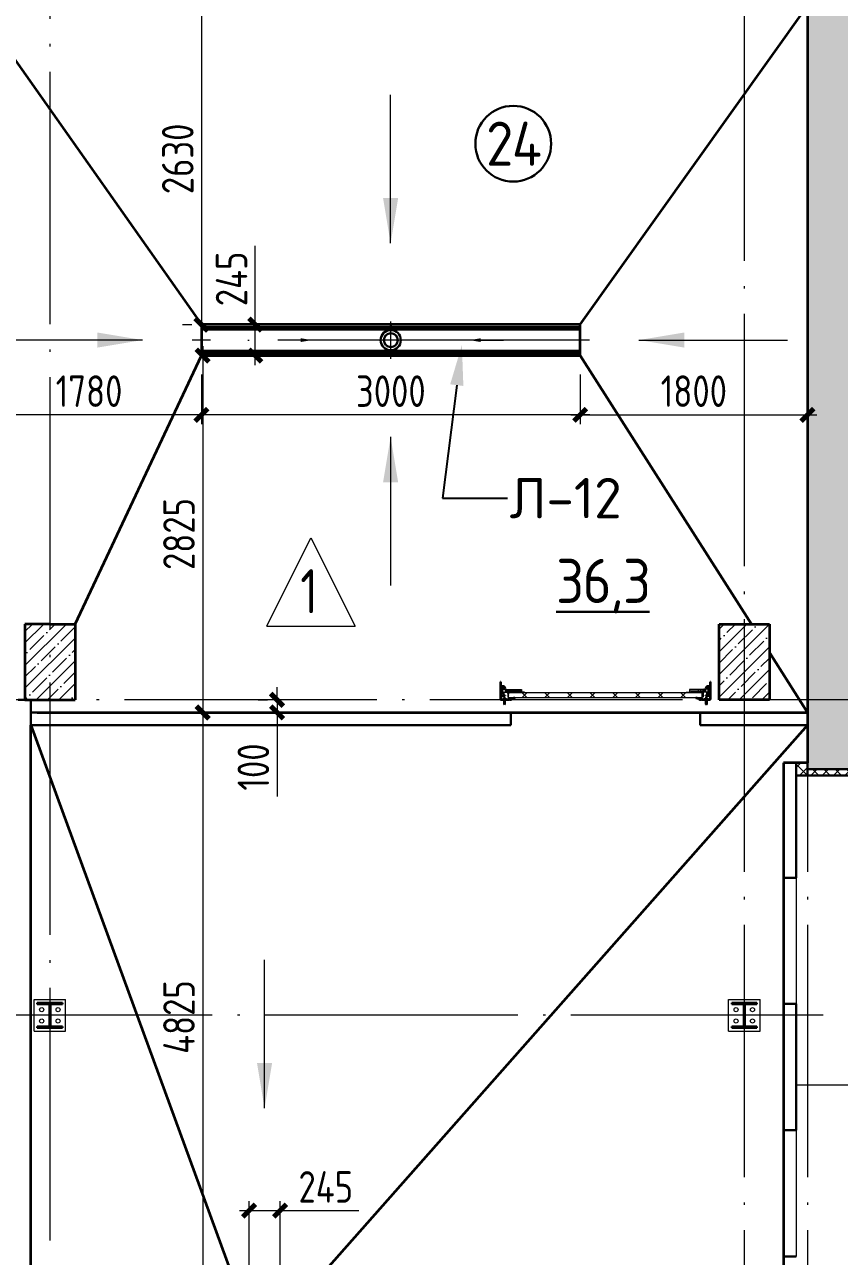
# Model space of a CAD drawing. Extents: x -965262 to 1142518, y -357520 to 71675.
# Drawn here: x 107223 to 113675, y -227562 to -217802 of the extents above; entities that cross this region are included whole.
import ezdxf
from ezdxf import colors
from ezdxf.entities.mleader import LeaderData, LeaderLine
from ezdxf.math import Vec2, Vec3

# ---------------------------------------------------------------- set-up
doc = ezdxf.new("R2010")
doc.units = 0
doc.header["$LTSCALE"] = 10
doc.linetypes.add('ACAD_ISO04W100', pattern=[30, 24, -3, 0, -3])
doc.linetypes.add('DOTE', pattern=[2.42, 2, -0.2, 0.02, -0.2])
doc.layers.get('0').update_dxf_attribs({"linetype": 'CONTINUOUS', "lineweight": 30})
doc.layers.get('Defpoints').update_dxf_attribs({"linetype": 'CONTINUOUS'})
for name, color, linetype, lineweight in [('DOTE', 7, 'DOTE', 9), ('полы', 3, 'CONTINUOUS', 35), ('Полы_лотки', 7, 'CONTINUOUS', 30)]:
    doc.layers.add(name, color=color, linetype=linetype, lineweight=lineweight)
doc.styles.add('GOST 2.304', font='isocpeur.ttf', dxfattribs={"width": 0.75, "height": 250})
doc.styles.add('GOST-2.304_Type-B', font='isocpeur.ttf', dxfattribs={"width": 0.9})
doc.styles.get("Standard").update_dxf_attribs({"font": 'isocpeur.ttf', "height": 300})
doc.styles.add('ГОСТ 2м', font='isocpeur.ttf', dxfattribs={"width": 0.8, "height": 250})
doc.dimstyles.new('ГОСТ 2м', dxfattribs={"dimtxt": 250, "dimasz": 100, "dimexe": 75, "dimexo": 150, "dimgap": 62.5, "dimtad": 1, "dimdec": 0, "dimtxsty": 'ГОСТ 2м', "dimblk": 'ARCHTICK', "dimcen": 150, "dimdle": 75, "dimclrd": 256, "dimclre": 256, "dimclrt": 256, "dimadec": 0, "dimazin": 0, "dimtfac": 1, "dimtdec": 0, "dimtmove": 0, "dimatfit": 3, "dimldrblk": 'OBLIQUE', "dimfxl": 1, "dimlwd": 15, "dimlwe": 15, "dimarcsym": 0})
pattern_1 = [(45, (79670.67, -272886.6), (-89.80256, 89.80256), []), (45, (79760.47, -272886.6), (-89.80256, 89.80256), [158.75, -31.75, 0, -31.75])]

# ---------------------------------------------------------------- blocks, each defined once
blk = doc.blocks.new('MC2')
at = {"lineweight": 15}
for p, q in [((68127, 41566), (68127, 39900)), ((69794, 41566), (68127, 41566)), ((69794, 41566), (69794, 39900)), ((69794, 39900), (68127, 39900))]:
    blk.add_line(p, q, dxfattribs=at)
for p, q in [((69627, 41400), (68294, 41400)), ((68294, 41400), (68294, 41320)), ((68934, 41320), (68294, 41320)), ((68934, 41320), (68934, 40146)), ((69627, 41320), (68987, 41320)), ((68987, 41320), (68987, 40146)), ((69627, 41400), (69627, 41320)), ((68934, 40146), (68294, 40146)), ((68294, 40146), (68294, 40066)), ((69627, 40066), (68294, 40066)), ((69627, 40146), (68987, 40146)), ((69627, 40146), (69627, 40066))]:
    blk.add_line(p, q)
for centre in [(68527, 41033), (69394, 41033), (68527, 40433), (69394, 40433)]:
    blk.add_circle(centre, 107, dxfattribs=at)
blk = doc.blocks.new('anchor.bolt')
for p, q in [((-0.07, 0), (-0.07, -0.72)), ((0.07, 0), (0.07, -0.06)), ((-0.1, -0.04), (-0.07, -0.03)), ((-0.1, -0.04), (0.09, -0.06)), ((0.07, -0.07), (-0.1, -0.04)), ((-0.1, -0.11), (-0.07, -0.1)), ((-0.1, -0.11), (0.09, -0.13)), ((0.07, -0.14), (-0.1, -0.11)), ((-0.1, -0.18), (-0.07, -0.17)), ((-0.1, -0.18), (0.09, -0.2)), ((0.07, -0.21), (-0.1, -0.18)), ((-0.1, -0.25), (-0.07, -0.24)), ((-0.1, -0.25), (0.09, -0.27)), ((0.07, -0.28), (-0.1, -0.25)), ((-0.1, -0.32), (-0.07, -0.31)), ((-0.1, -0.32), (0.09, -0.34)), ((0.07, -0.35), (-0.1, -0.32)), ((-0.1, -0.39), (-0.07, -0.38)), ((-0.1, -0.39), (0.09, -0.41)), ((0.07, -0.42), (-0.1, -0.39)), ((-0.1, -0.46), (-0.07, -0.45)), ((-0.1, -0.46), (0.09, -0.48)), ((0.07, -0.49), (-0.1, -0.46)), ((-0.1, -0.53), (-0.07, -0.52)), ((-0.1, -0.53), (0.09, -0.55)), ((0.07, -0.56), (-0.1, -0.53)), ((-0.09, -0.6), (-0.07, -0.59)), ((-0.09, -0.6), (0.09, -0.62)), ((0.07, -0.63), (-0.09, -0.6)), ((-0.07, -0.72), (0, -0.8)), ((-0.04, -0.62), (-0.06, -0.63)), ((-0.06, -0.64), (-0.06, -0.63)), ((-0.06, -0.73), (-0.06, -0.64)), ((0, -0.79), (-0.06, -0.73)), ((-0.01, -0.63), (-0.04, -0.62)), ((-0.03, -0.63), (0, -0.79)), ((-0.03, -0.63), (0.01, -0.78)), ((-0.02, -0.63), (0.01, -0.77)), ((-0.01, -0.63), (0.02, -0.76)), ((0.03, -0.69), (-0.01, -0.63)), ((0, -0.64), (0.03, -0.75)), ((0, -0.8), (0.07, -0.72)), ((0, -0.79), (0.03, -0.74)), ((0.01, -0.66), (0.03, -0.74)), ((0.03, -0.74), (0.03, -0.69)), ((0.07, -0.06), (0.09, -0.06)), ((0.09, -0.06), (0.07, -0.07)), ((0.07, -0.07), (0.07, -0.13)), ((0.07, -0.13), (0.09, -0.13)), ((0.09, -0.13), (0.07, -0.14)), ((0.07, -0.14), (0.07, -0.2)), ((0.07, -0.2), (0.09, -0.2)), ((0.09, -0.2), (0.07, -0.21)), ((0.07, -0.21), (0.07, -0.27)), ((0.07, -0.27), (0.09, -0.27)), ((0.09, -0.27), (0.07, -0.28)), ((0.07, -0.28), (0.07, -0.34)), ((0.07, -0.33), (0.09, -0.34)), ((0.09, -0.34), (0.07, -0.35)), ((0.07, -0.35), (0.07, -0.41)), ((0.07, -0.4), (0.09, -0.41)), ((0.09, -0.41), (0.07, -0.42)), ((0.07, -0.42), (0.07, -0.48)), ((0.07, -0.47), (0.09, -0.48)), ((0.09, -0.48), (0.07, -0.49)), ((0.07, -0.49), (0.07, -0.55)), ((0.07, -0.55), (0.09, -0.55)), ((0.09, -0.55), (0.07, -0.56)), ((0.07, -0.56), (0.07, -0.62)), ((0.09, -0.62), (0.07, -0.63)), ((0.07, -0.62), (0.09, -0.62)), ((0.07, -0.63), (0.07, -0.72))]:
    blk.add_line(p, q)
blk.add_arc((0.16, -0.64), 0.222, 187.9982, 219.836)
blk = doc.blocks.new('Крепеж_ворот')
at = {"lineweight": 15}
h = blk.add_hatch(dxfattribs=at)
h.set_pattern_fill('ANSI31', color=256, scale=2, angle=180)
h.set_pattern_definition([(225, (746089.599, 74802.7244), (4.49013, -4.49013), [])])
h.paths.add_polyline_path([(746087.1, 74804.1), (746087.1, 74801.6), (746091.1, 74801.6), (746094.2, 74801.9), (746094.2, 74804.1)], flags=17)
h.paths.add_polyline_path([(746116.4, 74801.6, 0.165118), (746119.9, 74802.8), (746124.2, 74806.1, -0.301689), (746131.4, 74806.6), (746134.8, 74804.7, 0.130081), (746137.5, 74803.9), (746142.2, 74803.9), (746142.2, 74806.4), (746137.5, 74806.4, -0.130081), (746136, 74806.9), (746132.6, 74808.8, 0.301689), (746122.7, 74808.1), (746118.3, 74804.7, -0.165112), (746116.4, 74804.1), (746064.1, 74804.1, -0.414223), (746061, 74807.2), (746061, 74868.5), (746059.4, 74868.5), (746059.4, 74868.8), (746059.4, 74869.5), (746059.4, 74870.5), (746059.4, 74870.7), (746059.4, 74871.7), (746059.4, 74872.2), (746059.4, 74873.2), (746059.4, 74873.9), (746059.4, 74874.7), (746059.4, 74875.6), (746059.4, 74876.1), (746059.4, 74877.1), (746059.4, 74877.4), (746059.4, 74878.3), (746059.4, 74879.1), (746059.4, 74879.4), (746061, 74879.4), (746061, 74944.5), (746058.5, 74944.5), (746058.5, 74807.2, 0.41422), (746064.1, 74801.6)])
h = blk.add_hatch(dxfattribs=at)
h.set_pattern_fill('ANSI31', color=256, scale=2, angle=90)
h.set_pattern_definition([(135, (736343.8085, 75928.334), (-4.490128, -4.490128), [])])
edge = h.paths.add_edge_path()
edge.add_ellipse((746065.1, 74838.4), major_axis=(-1.67, 1.67), ratio=1, start_angle=45, end_angle=135, ccw=False)
edge.add_line((746062.7, 74838.4), (746062.7, 74868.5))
edge.add_line((746062.7, 74868.5), (746061, 74868.5))
edge.add_line((746061, 74868.5), (746061, 74838.4))
edge.add_ellipse((746065.1, 74838.4), major_axis=(-2.89, 2.89), ratio=1, start_angle=45, end_angle=135)
edge.add_line((746065.1, 74834.3), (746096.6, 74834.3))
edge.add_line((746096.6, 74834.3), (746096.6, 74836))
edge.add_line((746096.6, 74836), (746065.1, 74836))
edge = h.paths.add_edge_path()
edge.add_ellipse((746065.1, 74890.2), major_axis=(2.89, 2.89), ratio=1, start_angle=106, end_angle=135)
edge.add_line((746061, 74890.2), (746061, 74879.4))
edge.add_line((746061, 74879.4), (746062.7, 74879.4))
edge.add_line((746062.7, 74879.4), (746062.7, 74890.4))
edge.add_ellipse((746065.1, 74890.2), major_axis=(-1.67, 1.67), ratio=1, start_angle=16, end_angle=45, ccw=False)
edge.add_line((746063, 74891.3), (746069.9, 74903.7))
edge.add_ellipse((746079.1, 74898.6), major_axis=(7.45, 7.45), ratio=1, start_angle=-3, end_angle=106, ccw=False)
edge.add_line((746086.9, 74905.7), (746097.5, 74893.9))
edge.add_line((746097.5, 74893.9), (746098.8, 74895.1))
edge.add_line((746098.8, 74895.1), (746088.2, 74906.8))
edge.add_ellipse((746079.1, 74898.6), major_axis=(8.67, 8.67), ratio=1, start_angle=-3, end_angle=106)
edge.add_line((746068.4, 74904.5), (746061.5, 74892.1))
h = blk.add_hatch(color=256, dxfattribs=at)
h.dxf.hatch_style = 1
h.paths.add_polyline_path([(746145.9, 74808.8), (746142.6, 74809.8, 0.10613), (746142.5, 74809.9), (746136.4, 74809.3, -0.181324), (746135.1, 74809.6, 0.335683), (746120.2, 74809.1, -0.119126), (746118.6, 74808.6, 0.371631), (746118, 74808.1), (746117.9, 74807.6, 0.451909), (746118.5, 74806.9, 0.124341), (746121, 74807.6, -0.343618), (746134.1, 74808.2, 0.181324), (746136.5, 74807.6), (746142.5, 74808.2, -0.110452), (746142.6, 74808.2), (746147.2, 74806.6, -0.710497), (746147.2, 74805.5), (746142.6, 74803.9), (746135.7, 74803.9, -0.178994), (746132.7, 74805, 0.369834), (746129.7, 74805, -0.178993), (746126.6, 74803.9), (746122.2, 74803.9, 0.120709), (746121.9, 74803.8), (746119.7, 74802.7, -0.017147), (746119.4, 74802.4, 0.538795), (746119.6, 74802.2), (746127.3, 74802.2, 0.207608), (746130.7, 74803.7, -0.433918), (746131.6, 74803.7, 0.207608), (746135.1, 74802.2), (746142.5, 74802.2, 0.079707), (746142.6, 74802.2), (746147.7, 74803.9, 0.461502), (746149, 74807.1, -0.250825), (746149.1, 74807.6, -0.128039), (746173.1, 74815.5, 0.416657), (746173.7, 74816.2), (746173.6, 74816.9, 0.409849), (746173, 74817.5, 0.127248)])
for p, q in [((746058.5, 74807.2), (746058.5, 74944.5)), ((746058.5, 74944.5), (746061, 74944.5)), ((746059.4, 74879.4), (746062.7, 74879.4)), ((746059.4, 74868.5), (746059.4, 74879.4)), ((746059.4, 74868.5), (746062.7, 74868.5)), ((746061, 74879.4), (746061, 74944.5)), ((746061, 74879.4), (746061, 74890.2)), ((746061, 74807.2), (746061, 74868.5)), ((746061, 74838.4), (746061, 74868.5)), ((746068.4, 74904.5), (746061.5, 74892.1)), ((746062.7, 74838.4), (746062.7, 74890.2)), ((746063.6, 74883), (746062.7, 74883)), ((746063.6, 74864.9), (746062.7, 74864.9)), ((746069.9, 74903.7), (746063, 74891.3)), ((746063.6, 74883), (746063.6, 74873.9)), ((746067.2, 74880.2), (746063.6, 74883)), ((746063.6, 74873.9), (746063.6, 74864.9)), ((746067.2, 74867.6), (746063.6, 74864.9)), ((746064.1, 74875.1), (746064.1, 74872.8)), ((746067.2, 74880.2), (746067.2, 74875.1)), ((746067.2, 74872.8), (746067.2, 74867.6)), ((746086.9, 74905.7), (746097.5, 74893.9)), ((746088.2, 74906.8), (746098.8, 74895.1)), ((746097.5, 74893.9), (746098.8, 74895.1)), ((746064.1, 74804.1), (746116.4, 74804.1)), ((746064.1, 74801.6), (746116.4, 74801.6)), ((746096.6, 74836), (746065.1, 74836)), ((746096.6, 74834.3), (746065.1, 74834.3)), ((746079, 74805.9), (746102.4, 74805.9)), ((746079, 74805.9), (746079, 74804.1)), ((746079, 74804.1), (746102.4, 74804.1)), ((746082.5, 74814.1), (746081.2, 74813.3)), ((746081.2, 74813.3), (746081.2, 74805.9)), ((746098.9, 74814.1), (746082.5, 74814.1)), ((746085.9, 74813.3), (746085.9, 74805.9)), ((746095.4, 74813.3), (746095.4, 74805.9)), ((746096.6, 74834.3), (746096.6, 74836)), ((746098.9, 74814.1), (746100.1, 74813.3)), ((746100.1, 74813.3), (746100.1, 74805.9)), ((746102.4, 74805.9), (746102.4, 74804.1)), ((746118.3, 74804.7), (746122.7, 74808.1)), ((746119.9, 74802.8), (746124.2, 74806.1)), ((746134.8, 74804.7), (746131.4, 74806.6)), ((746136, 74806.9), (746132.6, 74808.8)), ((746142.2, 74806.4), (746137.5, 74806.4)), ((746137.5, 74803.9), (746142.2, 74803.9)), ((746142.2, 74806.4), (746142.2, 74803.9)), ((746142.2, 74803.9), (746142.2, 74806.4)), ((746142.6, 74803.9), (746147.2, 74805.5)), ((746142.6, 74802.2), (746147.7, 74803.9)), ((746173.6, 74816.9), (746173.7, 74816.2))]:
    blk.add_line(p, q)
for p, q in [((746061, 74879.4), (746061, 74881.3)), ((746061, 74833.9), (746061, 74868.5)), ((746062.7, 74883), (746062.7, 74873.9)), ((746062.7, 74873.9), (746062.7, 74864.9)), ((746073.1, 74841.7), (746073.1, 74905.2)), ((746073.1, 74895.8), (746076.7, 74892.3)), ((746074.3, 74885.9), (746074.3, 74861)), ((746074.3, 74879.9), (746075.7, 74879.9)), ((746074.3, 74867), (746075.7, 74867)), ((746076.9, 74873.4), (746075.7, 74879.9)), ((746075.7, 74879.9), (746075.7, 74867)), ((746076.9, 74873.4), (746075.7, 74867)), ((746076, 74885.9), (746076, 74882.6)), ((746076, 74864.3), (746076, 74861)), ((746076.2, 74882.6), (746076.2, 74885.6)), ((746076.2, 74885.6), (746076.8, 74885.6)), ((746076.2, 74864.3), (746076.2, 74882.6)), ((746076.2, 74864.3), (746076.2, 74861.3)), ((746076.2, 74861.3), (746076.8, 74861.3)), ((746076.8, 74885.6), (746076.8, 74892)), ((746076.8, 74861.3), (746076.8, 74854.9)), ((746081.4, 74897.6), (746081.4, 74886.4)), ((746081.4, 74849.3), (746081.4, 74860.5)), ((746087.4, 74898), (746081.7, 74897.9)), ((746082.1, 74885.6), (746087.4, 74885.6)), ((746082.1, 74861.3), (746087.4, 74861.3)), ((746087.4, 74899.5), (746087.4, 74898)), ((746087.4, 74885.6), (746087.4, 74898)), ((746087.4, 74885.6), (746098.3, 74885.6)), ((746087.4, 74848.7), (746087.4, 74861.3)), ((746087.4, 74861.3), (746098.3, 74861.3)), ((746098.7, 74885.2), (746098.7, 74882.6)), ((746098.7, 74882.6), (746098.7, 74864.3)), ((746098.7, 74881.6), (746099.8, 74881.6)), ((746098.7, 74865.3), (746099.8, 74865.3)), ((746098.7, 74861.6), (746098.7, 74864.3)), ((746099.8, 74861.2), (746099.8, 74885.7)), ((746099.8, 74885.7), (746110.3, 74885.7)), ((746099.8, 74861.2), (746110.3, 74861.2)), ((746110.3, 74861.2), (746110.3, 74885.7)), ((746110.3, 74881.5), (746224.7, 74881.5)), ((746110.3, 74865.4), (746212.5, 74865.4)), ((746113.8, 74877.2), (746224.7, 74877.2)), ((746250.5, 74858.8), (746250.5, 74862.8)), ((746073.1, 74851), (746076.7, 74854.6)), ((746087.4, 74848.8), (746081.7, 74848.9)), ((746087.4, 74847.4), (746087.4, 74848.8))]:
    blk.add_line(p, q, dxfattribs=at)
at = {"lineweight": 15, "ltscale": 0.5}
for p, q in [((746076, 74885.9), (746074.3, 74885.9)), ((746076, 74861), (746074.3, 74861))]:
    blk.add_line(p, q, dxfattribs=at)
at = {"lineweight": 15, "extrusion": (-1.7375e-14, 1, 0)}
for p, q in [((746112.7, 74883.6), (746224.7, 74883.6)), ((746112.7, 74863.2), (746112.7, 74883.6)), ((746112.7, 74863.2), (746135.6, 74863.2)), ((746122.6, 74863.2), (746122.6, 74862.8)), ((746250.5, 74862.8), (746122.6, 74862.8)), ((746135.6, 74881.9), (746156.6, 74881.9)), ((746135.6, 74863.2), (746135.6, 74881.9)), ((746156.6, 74881.9), (746156.6, 74863.2)), ((746156.6, 74863.2), (746212.5, 74863.2)), ((746116.7, 74856.9), (746116.7, 74828.9)), ((746117.3, 74826.3), (746119, 74822.8)), ((746119, 74822.8), (746122.6, 74824.6)), ((746120.8, 74856.9), (746120.8, 74828.9)), ((746122.6, 74824.6), (746120.9, 74828)), ((746250.5, 74858.8), (746122.6, 74858.8)), ((746123.8, 74840), (746123.8, 74848.8))]:
    blk.add_line(p, q, dxfattribs=at)
at = {"lineweight": 15, "ltscale": 0.5, "extrusion": (-1.7375e-14, 1, 0)}
for p, q in [((746112.7, 74879.5), (746224.7, 74879.5)), ((746135.6, 74865.8), (746112.7, 74865.8)), ((746114.9, 74871.2), (746120.4, 74871.2)), ((746122.6, 74868.9), (746122.6, 74863.2)), ((746122.6, 74862.8), (746122.6, 74858.8)), ((746139.7, 74862.8), (746139.7, 74858.8)), ((746152.5, 74862.8), (746152.5, 74858.8)), ((746212.5, 74865.8), (746156.6, 74865.8)), ((746173.5, 74862.8), (746173.5, 74858.8)), ((746120.8, 74856.9), (746116.7, 74856.9)), ((746117.2, 74851.9), (746116.7, 74853.9)), ((746120.8, 74840.1), (746116.7, 74840.1)), ((746117.2, 74836.9), (746116.7, 74835)), ((746120.8, 74829.2), (746116.7, 74829.2)), ((746119.8, 74839), (746119.8, 74849.8)), ((746123.8, 74847.8), (746119.8, 74847.8)), ((746123.8, 74841), (746119.8, 74841))]:
    blk.add_line(p, q, dxfattribs=at)
at = {"lineweight": 15, "extrusion": (-2.77556e-16, -1, 0)}
for p, q in [((746224.7, 74865.6), (746113.8, 74865.6)), ((746128, 74865.6), (746128, 74863.3)), ((746137.6, 74865.6), (746137.6, 74863.3)), ((746164.4, 74865.6), (746164.4, 74863.3)), ((746174, 74865.6), (746174, 74863.3)), ((746200.8, 74865.6), (746200.8, 74863.3)), ((746210.4, 74865.6), (746210.4, 74863.3)), ((746224.7, 74883.6), (746224.7, 74863.3))]:
    blk.add_line(p, q, dxfattribs=at)
at = {"extrusion": (-1, -4.26669e-14, 0)}
for p, q in [((746117.9, 74807.6), (746118, 74808.1)), ((746136.4, 74809.3), (746142.5, 74809.9)), ((746142.5, 74808.2), (746136.5, 74807.6)), ((746142.6, 74809.8), (746145.9, 74808.8)), ((746147.2, 74806.6), (746142.6, 74808.2))]:
    blk.add_line(p, q, dxfattribs=at)
at = {"extrusion": (-1, -4.2422e-14, 1.22461e-16)}
for p, q in [((746119.5, 74802.5), (746121.9, 74803.8)), ((746127.3, 74802.2), (746119.6, 74802.2)), ((746122.2, 74803.9), (746126.6, 74803.9)), ((746142.5, 74802.2), (746135.1, 74802.2)), ((746135.7, 74803.9), (746142.5, 74803.9))]:
    blk.add_line(p, q, dxfattribs=at)
at = {"lineweight": 15}
for centre, radius, start, end in [((746079.1, 74899.5), 8.28, 0, 136.00967), ((746077, 74882.6), 0.956, 180, 270), ((746077, 74864.3), 0.956, 90, 180), ((746077, 74882.6), 0.75, 180, 270), ((746077, 74864.3), 0.75, 90, 180), ((746076.4, 74892), 0.375, 0, 45), ((746081.8, 74897.6), 0.375, 91, 180), ((746082.1, 74886.4), 0.75, 180, 270), ((746082.1, 74860.5), 0.75, 90, 180), ((746098.3, 74885.2), 0.375, 0, 90), ((746098.3, 74861.6), 0.375, 270, 0), ((746122.6, 74856.9), 5.92, 90, 180), ((746079.1, 74847.4), 8.28, 223.99033, 0), ((746076.4, 74854.9), 0.375, 315, 0), ((746081.8, 74849.3), 0.375, 180, 269), ((746122.6, 74828.9), 5.92, 180, 199.64644), ((746122.6, 74856.9), 1.87, 90, 180), ((746128.6, 74855.4), 8.15, 194.99861, 233.92136), ((746128.6, 74833.4), 8.15, 126.07864, 165.00139), ((746122.6, 74828.9), 1.87, 180, 185.53127)]:
    blk.add_arc(centre, radius, start, end, dxfattribs=at)
for centre, radius, start, end in [((746064.1, 74807.2), 5.62, 180, 270), ((746064.1, 74807.2), 3.11, 180, 270), ((746082.1, 74803.7), 10.4, 68.27529, 87.87816), ((746090.7, 74797.9), 16.2, 73.30599, 107.29197), ((746099.2, 74803.7), 10.4, 92.12184, 111.72471), ((746116.4, 74807.2), 3.11, 270, 307.50429), ((746116.4, 74807.2), 5.62, 270, 307.50429), ((746118.5, 74807.5), 0.586, 173.27112, 270.54696), ((746118.6, 74808), 0.586, 91.72469, 173.27112), ((746118.5, 74812.1), 5.21, 270.54696, 298.89834), ((746118.4, 74812.1), 3.52, 271.72469, 298.89834), ((746128, 74799.4), 12.4, 54.89026, 129.11428), ((746128, 74799.4), 10.7, 54.89026, 130.74476), ((746128.2, 74801), 8.97, 60.35337, 127.50429), ((746128.2, 74801), 8.97, 60.35337, 127.50429), ((746128.2, 74801), 8.97, 60.35337, 127.50429), ((746128.2, 74801), 6.46, 60.35337, 127.50429), ((746136.2, 74811.1), 3.54, 234.89026, 276), ((746137.5, 74809.6), 5.62, 240.35337, 270), ((746136.2, 74811.1), 1.86, 234.89026, 276), ((746137.5, 74809.6), 3.11, 240.35337, 270), ((746142.5, 74809.6), 0.292, 71.76748, 96), ((746142.5, 74807.9), 0.292, 70.78733, 96), ((746176.2, 74760.8), 56.8, 93.28053, 122.28779), ((746147, 74806), 0.562, 289.21267, 70.78733), ((746147, 74806), 2.25, 288.22907, 27.3228), ((746149.6, 74807.3), 0.586, 151, 207.3228), ((746176.3, 74765.4), 50.3, 93.65928, 122.84475), ((746173, 74816.9), 0.6, 4.13569, 93.28053), ((746173.1, 74816.1), 0.6, 273.65928, 4.13569)]:
    blk.add_arc(centre, radius, start, end)
at = {"lineweight": 15, "ltscale": 0.5}
for centre, radius, start, end in [((746119.4, 74852.5), 2.25, 195, 270), ((746119.4, 74836.4), 2.25, 90, 165), ((746119.4, 74849.8), 0.375, 0, 90), ((746119.4, 74839), 0.375, 270, 0)]:
    blk.add_arc(centre, radius, start, end, dxfattribs=at)
at = {"extrusion": (-1.22461e-16, -5.20252e-30, -1)}
for centre, radius, start, end in [((-746119.6, 74802.4), 0.187, 270, 62.46874), ((-746122.2, 74803.3), 0.586, 62.46874, 90), ((-746126.6, 74808.6), 4.69, 229.40766, 270), ((-746127.3, 74806.9), 4.69, 223.08626, 270), ((-746131.2, 74803.2), 2.32, 49.40766, 130.59234), ((-746131.2, 74803.2), 0.637, 43.08626, 136.91374), ((-746135.1, 74806.9), 4.69, 270, 316.91374), ((-746135.7, 74808.6), 4.69, 270, 310.59234), ((-746142.5, 74804.2), 0.292, 250.78733, 270), ((-746142.5, 74802.5), 0.292, 251.77093, 270)]:
    blk.add_arc(centre, radius, start, end, dxfattribs=at)
at = {"extrusion": (0, 0, -1)}
for centre, major_axis, start_param, end_param in [((746065.1, 74890.2), (2.89, 2.89), 3.926991, 4.433136), ((746065.1, 74890.2), (-1.67, 1.67), 5.497787, 6.003933), ((746079.1, 74898.6), (8.67, 8.67), 4.433136, 6.335545), ((746079.1, 74898.6), (7.45, 7.45), 4.433136, 6.335545), ((746065.1, 74838.4), (-2.89, 2.89), 3.926991, 5.497787), ((746065.1, 74838.4), (-1.67, 1.67), 3.926991, 5.497787)]:
    blk.add_ellipse(centre, major_axis=major_axis, ratio=1, start_param=start_param, end_param=end_param, dxfattribs=at)
for points in [[(746067.2, 74875.1), (746065.9, 74875.1), (746064.1, 74875.1)], [(746064.1, 74872.8), (746065.9, 74872.8), (746067.2, 74872.8)]]:
    blk.add_rational_spline(points, [1, 1.01284142743, 1], degree=2)
at = {"lineweight": 15, "ltscale": 0.5}
for points, knots in [([(746114.9, 74871.2), (746114.7, 74871.2), (746114.4, 74871.2), (746113.8, 74871.5), (746113.6, 74871.6), (746113.2, 74872), (746113, 74872.3), (746112.8, 74872.8), (746112.7, 74873.1), (746112.7, 74873.4)], [0.37141352, 0.37141352, 0.37141352, 0.37141352, 0.39402571, 0.39402571, 0.41663789, 0.41663789, 0.43959523, 0.43959523, 0.46255257, 0.46255257, 0.46255257, 0.46255257]), ([(746122.6, 74868.9), (746122.6, 74869.2), (746122.6, 74869.5), (746122.3, 74870.1), (746122.2, 74870.3), (746121.8, 74870.7), (746121.5, 74870.9), (746121, 74871.1), (746120.7, 74871.2), (746120.4, 74871.2)], [0.28027447, 0.28027447, 0.28027447, 0.28027447, 0.30323181, 0.30323181, 0.32618916, 0.32618916, 0.34880134, 0.34880134, 0.37141352, 0.37141352, 0.37141352, 0.37141352])]:
    blk.add_open_spline(points, degree=3, knots=knots, dxfattribs=at)
at = {"lineweight": 15}
for points in [[(746117.1, 74826.9), (746117.1, 74826.7), (746117.2, 74826.5), (746117.3, 74826.3)], [(746120.9, 74828), (746120.9, 74828.2), (746120.8, 74828.5), (746120.8, 74828.7)]]:
    blk.add_open_spline(points, degree=3, dxfattribs=at)
at = {"xscale": -50.80000000000001, "yscale": 50.80000000000001, "zscale": 50.80000000000001}
blk.add_blockref('anchor.bolt', (746090.7, 74804.1), dxfattribs=at)
blk = doc.blocks.new('_ArchTick')
at = {"color": 0, "linetype": 'ByBlock', "lineweight": 0, "const_width": 0.4}
blk.add_lwpolyline([(-0.5, -0.5), (0.5, 0.5)], dxfattribs=at)
blk = doc.blocks.new('*D1235')
at = {"lineweight": 15, "ltscale": 50, "transparency": 16777216}
for p, q in [((108925.5, -227199.2), (109245.5, -227199.2)), ((109000.5, -227929.6), (109000.5, -227124.2)), ((109245.5, -227929.6), (109245.5, -227124.2)), ((109245.5, -227199.2), (109870.5, -227199.2))]:
    blk.add_line(p, q, dxfattribs=at)
at = {"layer": 'Defpoints', "color": 0, "lineweight": 15, "ltscale": 50, "transparency": 16777216}
for p in [(109245.5, -227199.2), (109000.5, -228079.6, 0), (109245.5, -228079.6, 0)]:
    blk.add_point(p, dxfattribs=at)
at = {"lineweight": 15, "ltscale": 50, "transparency": 16777216, "xscale": 100, "yscale": 100, "zscale": 100, "rotation": 180}
blk.add_blockref('_ArchTick', (109000.5, -227199.2), dxfattribs=at)
at = {"lineweight": 15, "ltscale": 50, "transparency": 16777216, "xscale": 100, "yscale": 100, "zscale": 100}
blk.add_blockref('_ArchTick', (109245.5, -227199.2), dxfattribs=at)
at = {"lineweight": 15, "ltscale": 50, "transparency": 16777216, "insert": (109608, -227011.7), "char_height": 250, "attachment_point": 5, "style": 'ГОСТ 2м'}
blk.add_mtext('245', dxfattribs=at)
blk = doc.blocks.new('_Oblique')
at = {"color": 0, "linetype": 'ByBlock', "lineweight": -2}
blk.add_line((-0.5, -0.5), (0.5, 0.5), dxfattribs=at)
blk = doc.blocks.new('*D1132')
at = {"lineweight": 15, "ltscale": 50, "transparency": 16777216}
for p, q in [((108750.5, -217551.7), (108548, -217551.7)), ((108623, -217476.7), (108623, -220254.4)), ((108473, -220179.4), (108548, -220179.4))]:
    blk.add_line(p, q, dxfattribs=at)
at = {"layer": 'Defpoints', "color": 0, "lineweight": 15, "ltscale": 50, "transparency": 16777216}
for p in [(108900.5, -217551.7), (108623, -220179.4), (108623, -220179.4)]:
    blk.add_point(p, dxfattribs=at)
at = {"lineweight": 15, "ltscale": 50, "transparency": 16777216, "xscale": 100, "yscale": 100, "zscale": 100}
for p, rotation in [((108623, -217551.7), 90), ((108623, -220179.4), 270)]:
    blk.add_blockref('_ArchTick', p, dxfattribs=dict(at, rotation=rotation))
at = {"lineweight": 15, "ltscale": 50, "transparency": 16777216, "insert": (108435.5, -218865.6), "char_height": 250, "attachment_point": 5, "rotation": 90, "style": 'ГОСТ 2м'}
blk.add_mtext('2630', dxfattribs=at)
blk = doc.blocks.new('*D1259')
at = {"lineweight": 15, "ltscale": 50, "transparency": 16777216}
for p, q in [((108632.8, -220349.4), (108632.8, -223327.1)), ((108773, -220424.4), (108707.8, -220424.4)), ((108770.7, -223252.1), (108707.8, -223252.1))]:
    blk.add_line(p, q, dxfattribs=at)
at = {"layer": 'Defpoints', "color": 0, "lineweight": 15, "ltscale": 50, "transparency": 16777216}
for p in [(108623, -220424.4), (108620.7, -223252.1, 1443.7), (108632.8, -223252.1)]:
    blk.add_point(p, dxfattribs=at)
at = {"lineweight": 15, "ltscale": 50, "transparency": 16777216, "xscale": 100, "yscale": 100, "zscale": 100}
for p, rotation in [((108632.8, -220424.4), 90), ((108632.8, -223252.1), 270)]:
    blk.add_blockref('_ArchTick', p, dxfattribs=dict(at, rotation=rotation))
at = {"lineweight": 15, "ltscale": 50, "transparency": 16777216, "insert": (108445.3, -221838.3), "char_height": 250, "attachment_point": 5, "rotation": 90, "style": 'ГОСТ 2м'}
blk.add_mtext('2825', dxfattribs=at)
blk = doc.blocks.new('*D1260')
at = {"lineweight": 15, "ltscale": 50, "transparency": 16777216}
for p, q in [((109049.2, -220179.4), (109049.2, -219554.4)), ((108773, -220179.4), (109124.2, -220179.4)), ((109049.2, -220499.4), (109049.2, -220179.4)), ((108773, -220424.4), (109124.2, -220424.4))]:
    blk.add_line(p, q, dxfattribs=at)
at = {"layer": 'Defpoints', "color": 0, "lineweight": 15, "ltscale": 50, "transparency": 16777216}
for p in [(108623, -220179.4), (109049.2, -220179.4), (108623, -220424.4)]:
    blk.add_point(p, dxfattribs=at)
at = {"lineweight": 15, "ltscale": 50, "transparency": 16777216, "xscale": 100, "yscale": 100, "zscale": 100}
for p, rotation in [((109049.2, -220179.4), 90), ((109049.2, -220424.4), 270)]:
    blk.add_blockref('_ArchTick', p, dxfattribs=dict(at, rotation=rotation))
at = {"lineweight": 15, "ltscale": 50, "transparency": 16777216, "insert": (108861.7, -219816.9), "char_height": 250, "attachment_point": 5, "rotation": 90, "style": 'ГОСТ 2м'}
blk.add_mtext('245', dxfattribs=at)
blk = doc.blocks.new('*D1261')
at = {"lineweight": 15, "ltscale": 50, "transparency": 16777216}
for p, q in [((108632.8, -223177.1), (108632.8, -228154.6)), ((108482.8, -223252.1), (108557.8, -223252.1)), ((108850.5, -228079.6), (108557.8, -228079.6))]:
    blk.add_line(p, q, dxfattribs=at)
at = {"layer": 'Defpoints', "color": 0, "lineweight": 15, "ltscale": 50, "transparency": 16777216}
for p in [(108632.8, -223252.1), (108632.8, -228079.6), (109000.5, -228079.6, 0)]:
    blk.add_point(p, dxfattribs=at)
at = {"lineweight": 15, "ltscale": 50, "transparency": 16777216, "xscale": 100, "yscale": 100, "zscale": 100}
for p, rotation in [((108632.8, -223252.1), 90), ((108632.8, -228079.6), 270)]:
    blk.add_blockref('_ArchTick', p, dxfattribs=dict(at, rotation=rotation))
at = {"lineweight": 15, "ltscale": 50, "transparency": 16777216, "insert": (108445.3, -225665.9), "char_height": 250, "attachment_point": 5, "rotation": 90, "style": 'ГОСТ 2м'}
blk.add_mtext('4825', dxfattribs=at)
blk = doc.blocks.new('*D1277')
at = {"lineweight": 15, "ltscale": 50, "transparency": 16777216}
for p, q in [((111623, -220574.4), (111623, -220968.9)), ((113422.8, -220574.5), (113422.8, -220968.9)), ((111548, -220893.9), (113497.8, -220893.9))]:
    blk.add_line(p, q, dxfattribs=at)
at = {"layer": 'Defpoints', "color": 0, "lineweight": 15, "ltscale": 50, "transparency": 16777216}
for p in [(111623, -220424.4), (113422.8, -220424.5), (113422.8, -220893.9)]:
    blk.add_point(p, dxfattribs=at)
at = {"lineweight": 15, "ltscale": 50, "transparency": 16777216, "xscale": 100, "yscale": 100, "zscale": 100, "rotation": 180}
blk.add_blockref('_ArchTick', (111623, -220893.9), dxfattribs=at)
at = {"lineweight": 15, "ltscale": 50, "transparency": 16777216, "xscale": 100, "yscale": 100, "zscale": 100}
blk.add_blockref('_ArchTick', (113422.8, -220893.9), dxfattribs=at)
at = {"lineweight": 15, "ltscale": 50, "transparency": 16777216, "insert": (112522.9, -220706.4), "char_height": 250, "attachment_point": 5, "style": 'ГОСТ 2м'}
blk.add_mtext('1800', dxfattribs=at)
blk = doc.blocks.new('*D1278')
at = {"lineweight": 15, "ltscale": 50, "transparency": 16777216}
for p, q in [((108623, -220574.4), (108623, -220968.9)), ((111623, -220574.4), (111623, -220968.9)), ((111698, -220893.9), (108548, -220893.9))]:
    blk.add_line(p, q, dxfattribs=at)
at = {"layer": 'Defpoints', "color": 0, "lineweight": 15, "ltscale": 50, "transparency": 16777216}
for p in [(108623, -220424.4), (111623, -220424.4), (108623, -220893.9)]:
    blk.add_point(p, dxfattribs=at)
at = {"lineweight": 15, "ltscale": 50, "transparency": 16777216, "xscale": 100, "yscale": 100, "zscale": 100, "rotation": 180}
blk.add_blockref('_ArchTick', (108623, -220893.9), dxfattribs=at)
at = {"lineweight": 15, "ltscale": 50, "transparency": 16777216, "xscale": 100, "yscale": 100, "zscale": 100}
blk.add_blockref('_ArchTick', (111623, -220893.9), dxfattribs=at)
at = {"lineweight": 15, "ltscale": 50, "transparency": 16777216, "insert": (110123, -220706.4), "char_height": 250, "attachment_point": 5, "style": 'ГОСТ 2м'}
blk.add_mtext('3000', dxfattribs=at)
blk = doc.blocks.new('*D1279')
at = {"lineweight": 15, "ltscale": 50, "transparency": 16777216}
for p, q in [((106843, -220574.4), (106843, -220968.9)), ((108623, -220574.4), (108623, -220968.9)), ((108698, -220893.9), (106768, -220893.9))]:
    blk.add_line(p, q, dxfattribs=at)
at = {"layer": 'Defpoints', "color": 0, "lineweight": 15, "ltscale": 50, "transparency": 16777216}
for p in [(106843, -220424.4), (108623, -220424.4), (106843, -220893.9)]:
    blk.add_point(p, dxfattribs=at)
at = {"lineweight": 15, "ltscale": 50, "transparency": 16777216, "xscale": 100, "yscale": 100, "zscale": 100, "rotation": 180}
blk.add_blockref('_ArchTick', (106843, -220893.9), dxfattribs=at)
at = {"lineweight": 15, "ltscale": 50, "transparency": 16777216, "xscale": 100, "yscale": 100, "zscale": 100}
blk.add_blockref('_ArchTick', (108623, -220893.9), dxfattribs=at)
at = {"lineweight": 15, "ltscale": 50, "transparency": 16777216, "insert": (107733, -220706.4), "char_height": 250, "attachment_point": 5, "style": 'ГОСТ 2м'}
blk.add_mtext('1780', dxfattribs=at)
blk = doc.blocks.new('*D1312')
at = {"lineweight": 15, "ltscale": 50, "transparency": 16777216}
for p, q in [((109221.8, -223152.1), (109221.8, -223052.1)), ((109071.8, -223152.1), (109146.8, -223152.1)), ((109221.8, -223152.1), (109221.8, -223252.1)), ((109071.8, -223252.1), (109146.8, -223252.1)), ((109221.8, -223252.1), (109221.8, -223917.1))]:
    blk.add_line(p, q, dxfattribs=at)
at = {"layer": 'Defpoints', "color": 0, "lineweight": 15, "ltscale": 50, "transparency": 16777216}
for p in [(109221.8, -223152.1), (109221.8, -223252.1), (109221.8, -223252.1)]:
    blk.add_point(p, dxfattribs=at)
at = {"lineweight": 15, "ltscale": 50, "transparency": 16777216, "xscale": 100, "yscale": 100, "zscale": 100}
for p, rotation in [((109221.8, -223152.1), 270), ((109221.8, -223252.1), 90)]:
    blk.add_blockref('_ArchTick', p, dxfattribs=dict(at, rotation=rotation))
at = {"lineweight": 15, "ltscale": 50, "transparency": 16777216, "insert": (109034.3, -223684.6), "char_height": 250, "attachment_point": 5, "rotation": 90, "style": 'ГОСТ 2м'}
blk.add_mtext('100', dxfattribs=at)

msp = doc.modelspace()

# ---------------------------------------------------------------- hatches: boundary and pattern name
at = {"lineweight": 15}
h = msp.add_hatch(dxfattribs=at)
h.set_pattern_fill('ANSI35', scale=40, style=0)
h.set_pattern_definition([(45, (79670.67, -272886.6), (-179.6051, 179.6051), []), (45, (79850.27, -272886.6), (-179.6051, 179.6051), [317.5, -63.5, 0, -63.5])])
h.paths.add_polyline_path([(123552.6, -223302.1), (123399.4, -223302.1), (121242.6, -223307.6), (121242.6, -223702.1), (123552.6, -223702.1)])
h.paths.add_polyline_path([(114412.6, -223702.1), (113422.6, -223702.1), (113422.6, -198602.1), (114502.9, -198602.1), (114502.9, -199002.1), (113802.6, -199002.1), (113802.6, -223302.1), (114412.6, -223302.1)])
h.paths.add_polyline_path([(115412.6, -223702.1), (117552.6, -223702.1), (117552.6, -223302.1), (115412.6, -223302.1)])
h.paths.add_polyline_path([(119352.6, -223707.6), (120242.6, -223702.1), (120242.6, -223302.1), (119352.6, -223307.6)])
h.paths.add_polyline_path([(125352.6, -223702.1), (125352.6, -223302.1), (126102.6, -223302.1), (126102.6, -222552.3), (126502.6, -222552.3), (126502.6, -223701.7), (125352.6, -223702.1)])
h.paths.add_polyline_path([(126102.6, -220752.1), (126502.6, -220752.1), (126502.6, -219552.1), (126102.6, -219552.1)])
h.paths.add_polyline_path([(126102.6, -217752.3), (126502.6, -217752.3), (126502.6, -216552.3), (126102.6, -216552.3)])
h.paths.add_polyline_path([(126102.6, -214752.3), (126502.6, -214752.3), (126502.6, -213552.3), (126102.6, -213552.3)])
h.paths.add_polyline_path([(126102.6, -211752.3), (126502.6, -211752.3), (126502.6, -210552.3), (126102.6, -210552.3)])
h.paths.add_polyline_path([(126102.6, -208752.1), (126502.6, -208752.1), (126502.6, -207552.1), (126102.6, -207552.1)])
h.paths.add_polyline_path([(126102.6, -205752.1), (126502.6, -205752.1), (126502.6, -204552.1), (126102.6, -204552.1)])
h.paths.add_polyline_path([(126102.6, -202752.1), (126502.6, -202752.1), (126502.6, -201552.1), (126102.6, -201552.1)])
h.paths.add_polyline_path([(126102.6, -199752.3), (126102.6, -199002.1), (125351.8, -199002.1), (125352.6, -198602.1), (126502.6, -198602.1), (126502.6, -199752.1), (126102.6, -199752.1)])
h.paths.add_polyline_path([(122351.8, -199002.1), (123551.8, -199002.1), (123551.8, -198602.1), (122351.8, -198602.1)])
h.paths.add_polyline_path([(115402.9, -198997.6), (120552.6, -198997.6), (120552.6, -198602.1), (115402.9, -198602.1)])
h = msp.add_hatch(dxfattribs=at)
h.set_pattern_fill('ANSI35', scale=20, style=0)
h.set_pattern_definition(pattern_1)
h.paths.add_polyline_path([(107622.6, -222552.1), (107222.6, -222552.1), (107222.6, -223152.1), (107622.6, -223152.1)])
h = msp.add_hatch(dxfattribs=at)
h.set_pattern_fill('ANSI35', scale=20, style=0)
h.set_pattern_definition(pattern_1)
h.paths.add_polyline_path([(113122.6, -222552.1), (112722.6, -222552.1), (112722.6, -223152.1), (113122.6, -223152.1)])
h = msp.add_hatch(dxfattribs=at)
h.set_pattern_fill('ANSI37', scale=40, angle=90)
h.set_pattern_definition([(135, (110462.99, -223115.33), (-89.8026, -89.8026), []), (225, (110462.99, -223115.33), (89.8026, -89.8026), [])])
h.paths.add_polyline_path([(111056.2, -223096.2), (109956.2, -223096.2), (109956.2, -223136.2), (111056.2, -223136.2)], flags=16)
h.paths.add_polyline_path([(112588.9, -223096.2), (109956.2, -223096.2), (109956.2, -223136.2), (112588.9, -223136.2)])
h = msp.add_hatch(dxfattribs=at)
h.set_pattern_fill('ANSI37', scale=20, angle=90, style=0)
h.set_pattern_definition([(135, (79670.67, -272886.6), (-44.90128, -44.90128), []), (225, (79670.67, -272886.6), (44.90128, -44.90128), [])])
h.paths.add_polyline_path([(113332.6, -223752.1), (113332.6, -223652.1), (113422.6, -223652.6), (113422.6, -223702.1), (114412.6, -223702.1), (114412.6, -223752.1), (113332.6, -223752.1)])

# ---------------------------------------------------------------- linework, layer by layer
at = {"color": 7, "extrusion": (0, 0, -1)}
for p, q in [((113422.6, -223752.1, -1451.3), (113422.6, -198602.1, -3259.8)), ((107272.6, -223152.1, -3259.8), (107172.6, -223152.1, -3259.8)), ((107272.6, -231962.1, -3259.8), (107272.6, -223152.1, -3259.8)), ((107272.6, -223352.1, -3250.2), (107272.6, -223252.1, -3250.2)), ((107272.6, -223252.1, -3250.2), (111072.6, -223252.1, -4711.1)), ((111072.6, -223352.1, -3259.8), (111072.6, -223252.1, -3259.8)), ((112572.6, -223352.1, -3259.8), (112572.6, -223252.1, -3259.8)), ((112572.6, -223252.1, -4711.1), (113422.6, -223252.1, -3259.8)), ((113422.6, -223352.1, -3259.8), (113422.6, -223252.1, -3259.8)), ((111072.6, -223352.1, -3259.8), (107272.6, -223352.1, -3259.8)), ((113422.6, -223352.1, -3259.8), (112572.6, -223352.1, -3259.8)), ((114412.6, -223702.1, -3259.8), (113422.6, -223702.1, -3259.8))]:
    msp.add_line(p, q, dxfattribs=at)
at = {"lineweight": 15}
for p, q in [((109140, -222567.8, 8350.5), (109490, -221867.8, 8350.5)), ((109490, -221867.8, 8350.5), (109840, -222567.8, 8350.5)), ((109140, -222567.8, 8350.5), (109840, -222567.8, 8350.5))]:
    msp.add_line(p, q, dxfattribs=at)
at = {"color": 7, "lineweight": 15}
for p, q in [((112588.9, -223096.2, -4711.1), (111056.2, -223096.2, -4711.1)), ((111056.2, -223136.2, -4711.1), (111056.2, -223096.2, -4711.1)), ((112588.9, -223136.2, -4711.1), (112588.9, -223096.2, -4711.1)), ((112588.9, -223136.2, -4711.1), (111056.2, -223136.2, -4711.1)), ((113232.6, -224562.1, -4711.1), (113232.6, -225562.1, -4711.1)), ((113332.6, -224562.1, -4711.1), (113332.6, -225562.1, -4711.1)), ((113332.6, -226202.1, -3259.8), (126502.6, -226202.1, -3259.8)), ((113232.6, -226562.1, -4711.1), (113232.6, -227562.1, -4711.1)), ((113332.6, -226562.1, -4711.1), (113332.6, -227562.1, -4711.1))]:
    msp.add_line(p, q, dxfattribs=at)
at = {"color": 7}
for p, q in [((113232.6, -223652.1, -1451.3), (113232.6, -224562.1, -4711.1)), ((113332.6, -223652.1, -1451.3), (113332.6, -224562.1, -4711.1)), ((113332.6, -223752.1, -1451.3), (114412.6, -223752.1, -1451.3)), ((113332.6, -224562.1, -4711.1), (113232.6, -224562.1, -4711.1)), ((113232.6, -225562.1, -4711.1), (113232.6, -226562.1, -4711.1)), ((113332.6, -225562.1, -4711.1), (113232.6, -225562.1, -4711.1)), ((113332.6, -225562.1, -4711.1), (113332.6, -226562.1, -4711.1)), ((113332.6, -225902.1, -3259.8), (113332.6, -225562.1, -4711.1)), ((113332.6, -226562.1, -4711.1), (113232.6, -226562.1, -4711.1)), ((113232.6, -227562.1, -4711.1), (113232.6, -228562.1, -4711.1)), ((113332.6, -227562.1, -4711.1), (113232.6, -227562.1, -4711.1))]:
    msp.add_line(p, q, dxfattribs=at)
at = {"color": 7, "ltscale": 100}
for p in [(113232.6, -223652.1, -1451.3), (113422.6, -223652.1, -1451.3)]:
    msp.add_line(p, (113332.6, -223652.1, -1451.3), dxfattribs=at)
at = {"color": 7, "elevation": -3259.8}
msp.add_lwpolyline([(112572.6, -223352.1), (113422.6, -223352.1), (113422.6, -223252.1), (112572.6, -223252.1)], close=True, dxfattribs=at)
at = {"color": 7}
msp.add_circle((111092.5, -218745.6, 8350.5), 300, dxfattribs=at)
at = {"layer": 'DOTE', "color": 7, "ltscale": 100, "extrusion": (0, -1, 0)}
for p, q in [((107422.6, -162515.3, -4711.1), (107422.6, -237687.4, -4711.1)), ((112922.6, -186214.1, -4711.1), (112922.6, -235835, -3259.8)), ((113422.6, -186214.1, -4711.1), (113422.6, -237487.4, -4711.1))]:
    msp.add_line(p, q, dxfattribs=at)
at = {"layer": 'DOTE', "color": 7, "ltscale": 100}
for p, q in [((126952.6, -223152.1, -4711.1), (55067.3, -223152.1, -4711.1)), ((113548.4, -225652.1, -4711.1), (56274.9, -225652.1, -4711.1))]:
    msp.add_line(p, q, dxfattribs=at)
at = {"layer": 'полы', "ltscale": 100}
for p, q in [((113423, -199152.1, -4711.1), (113423, -223152.1, -4711.1)), ((106842.6, -217652.1, -3259.8), (108623, -220179.4, -4711.1)), ((111623, -220179.4, -4711.1), (113423, -217652.1, -3259.8)), ((107623, -222552.1, -4711.1), (108623, -220424.4, -4711.1)), ((111623, -220424.4, -4711.1), (112980.9, -222552.1, -3616.2)), ((107423.2, -222552.1, -4711.1), (107223, -222552.1, -4711.1)), ((107223, -222552.1, -4711.1), (107223, -223152.1, -4711.1)), ((107423, -222552.1, -4711.1), (107623, -222552.1, -4711.1)), ((107623, -222552.1, -4711.1), (107623, -223152.1, -4711.1)), ((113123, -222777.1, -3501.7), (113423, -223252.1, -3259.8)), ((113423, -223152.1, -4711.1), (113423, -223652.1, -4711.1)), ((107322.6, -223252.1, -3269.4), (113422.6, -223252.1, -3259.8)), ((107272.6, -223352.1, -3259.8), (109000.5, -228079.6, -4711.1)), ((107272.6, -234462.1, -3259.8), (107272.6, -223352.1, -3259.8)), ((113422.6, -223352.1, -3259.8), (109245.5, -228079.6, -4711.1)), ((113423, -223652.1, -4711.1), (113233, -223652.1, -4711.1)), ((113233, -223652.1, -4711.1), (113233, -234462.1, -4711.1))]:
    msp.add_line(p, q, dxfattribs=at)
at = {"layer": 'полы', "lineweight": 0, "ltscale": 50}
for p, q in [((110121.3, -219534.4, -4711.1), (110121.3, -218358.3, -4711.1)), ((108157.5, -220301.5, -4711.1), (106981.4, -220301.5, -4711.1)), ((112088.5, -220301.5, -4711.1), (113264.6, -220301.5, -4711.1)), ((110121.3, -221069.5, -4711.1), (110121.3, -222245.5, -4711.1)), ((109123, -226388.8, -4711.1), (109123, -225212.7, -4711.1))]:
    msp.add_line(p, q, dxfattribs=at)
at = {"layer": 'полы', "ltscale": 50}
for p, q in [((107623, -222552.1, -4711.1), (107623, -222552.1, -4711.1)), ((112723, -223152.1, -4711.1), (112723, -222552.1, -4711.1)), ((112723, -222552.1, -4711.1), (113123, -222552.1, -4711.1)), ((113123, -222552.1, -4711.1), (113123, -223152.1, -4711.1)), ((107223, -223152.1, -4711.1), (107623, -223152.1, -4711.1)), ((113123, -223152.1, -4711.1), (112723, -223152.1, -4711.1))]:
    msp.add_line(p, q, dxfattribs=at)
at = {"layer": 'полы', "ltscale": 100, "elevation": -4711.1}
msp.add_lwpolyline([(108623, -220424.4), (111623, -220424.4), (111623, -220179.4), (108623, -220179.4)], close=True, dxfattribs=at)
at = {"layer": 'полы', "lineweight": 0, "ltscale": 50}
for points in [[(110061.3, -219174.4, -4711.1), (110181.3, -219174.4, -4711.1), (110121.3, -219534.4, -4711.1)], [(107797.5, -220361.5, -4711.1), (107797.5, -220241.5, -4711.1), (108157.5, -220301.5, -4711.1)], [(112448.5, -220361.5, -4711.1), (112448.5, -220241.5, -4711.1), (112088.5, -220301.5, -4711.1)], [(110061.3, -221429.5, -4711.1), (110181.3, -221429.5, -4711.1), (110121.3, -221069.5, -4711.1)], [(109063, -226028.8, -4711.1), (109183, -226028.8, -4711.1), (109123, -226388.8, -4711.1)]]:
    msp.add_solid(points, dxfattribs=at)
at = {"layer": 'Полы_лотки', "color": 5}
for p, q in [((108622.5, -220179.4, -3259.8), (108622.5, -220424.4, -3259.8)), ((108622.5, -220179.4, -3259.8), (111622.5, -220179.4, -3259.8)), ((110122.5, -220221.9, -3259.8), (110122.5, -220179.4, -3259.8)), ((111622.5, -220424.4, -3259.8), (111622.5, -220179.4, -3259.8)), ((111622.5, -220199.4, -3259.8), (108622.5, -220199.4, -3259.8)), ((111622.5, -220216.9, -3259.8), (108622.5, -220216.9, -3259.8)), ((110122.5, -220424.4, -3259.8), (110122.5, -220381.9, -3259.8)), ((111622.5, -220386.9, -3259.8), (108622.5, -220386.9, -3259.8)), ((108622.5, -220404.4, -3259.8), (111622.5, -220404.4, -3259.8)), ((108622.5, -220424.4, -3259.8), (111622.5, -220424.4, -3259.8))]:
    msp.add_line(p, q, dxfattribs=at)
at = {"layer": 'Полы_лотки', "color": 1, "linetype": 'ACAD_ISO04W100', "lineweight": 9, "ltscale": 5}
msp.add_line((110122.5, -220450.3, -3259.8), (110122.5, -220153.6, -3259.8), dxfattribs=at)
at = {"layer": 'Полы_лотки', "color": 1, "linetype": 'ACAD_ISO04W100', "lineweight": 9, "ltscale": 10}
msp.add_line((111696.1, -220301.9, -3259.8), (108548.9, -220301.9, -3259.8), dxfattribs=at)
at = {"layer": 'Полы_лотки', "lineweight": 15}
for p, q in [((109409.3, -220301.9, -3259.8), (109228.5, -220301.9, -3259.8)), ((110835.7, -220301.9, -3259.8), (111016.5, -220301.9, -3259.8))]:
    msp.add_line(p, q, dxfattribs=at)
at = {"layer": 'Полы_лотки', "color": 5}
for radius in [80, 55]:
    msp.add_circle((110122.5, -220301.9, -3259.8), radius, dxfattribs=at)
at = {"layer": 'Полы_лотки', "lineweight": 15}
for points in [[(109409.3, -220316.9, -3259.8), (109409.3, -220286.9, -3259.8), (109499.3, -220301.9, -3259.8)], [(110835.7, -220316.9, -3259.8), (110835.7, -220286.9, -3259.8), (110745.7, -220301.9, -3259.8)]]:
    msp.add_solid(points, dxfattribs=at)

# ---------------------------------------------------------------- block references
at = {"color": 7}
msp.add_blockref('Крепеж_ворот', (-635067.7, -297953.7, -4711.1), dxfattribs=at)
at = {"color": 7, "xscale": -1}
msp.add_blockref('Крепеж_ворот', (858712.9, -297953.7, -4711.1), dxfattribs=at)
at = {"color": 7, "lineweight": 15, "xscale": 0.1500000000232831, "yscale": 0.1500000000232831, "zscale": 0.1500000000232831, "rotation": 180}
for p in [(117766.7, -219542.2), (123266.7, -219542.2)]:
    msp.add_blockref('MC2', p, dxfattribs=at)

# ---------------------------------------------------------------- texts
at = {"color": 7, "char_height": 350, "attachment_point": 5, "style": 'GOST-2.304_Type-B'}
for s, insert, width in [('{\\fISOCPEUR|b0|i0|c0|p34;\\T0.95;24}', (111092.5, -218745.6, 13061.6), 800), ('{\\fISOCPEUR|b0|i0|c0|p34;\\T0.95;\\L36,3}', (111802.3, -222250.8, -3308.5), 2000)]:
    msp.add_mtext(s, dxfattribs=dict(at, insert=insert, width=width))
at = {"insert": (109476.2, -222291.6, -3259.8), "char_height": 350, "width": 1500, "attachment_point": 5, "style": 'GOST 2.304'}
msp.add_mtext('{\\W0.8;1}', dxfattribs=at)

# ---------------------------------------------------------------- dimensions: what is measured, and where the dimension line sits
at = {"lineweight": 15, "ltscale": 50}
for base, p1, p2, text, picture, middle in [((108623, -220179.4, -4711.1), (108900.5, -217551.7, -4711.1), (108623, -220179.4, -4711.1), '2630', '*D1132', (108435.5, -218865.6, -4711.1)), ((108632.8, -223252.1, -4711.1), (108623, -220424.4, -4711.1), (108620.7, -223252.1, -3267.4), '2825', '*D1259', (108445.3, -221838.3, -4711.1)), ((108632.8, -228079.6, -4711.1), (108632.8, -223252.1, -4711.1), (109000.5, -228079.6, -4711.1), '4825', '*D1261', (108445.3, -225665.9, -4711.1))]:
    dim = msp.add_linear_dim(base=base, p1=p1, p2=p2, angle=90, text=text, dimstyle='ГОСТ 2м', dxfattribs=at)
    dim.commit()
    dim.dimension.update_dxf_attribs({"geometry": picture, "text_midpoint": middle})
for base, p1, p2, picture, middle in [((109049.2, -220179.4, -4711.1), (108623, -220424.4, -4711.1), (108623, -220179.4, -4711.1), '*D1260', (108861.7, -219816.9, -4711.1)), ((109221.8, -223252.1, -4711.1), (109221.8, -223152.1, -4711.1), (109221.8, -223252.1, -4711.1), '*D1312', (109034.3, -223684.6, -4711.1))]:
    dim = msp.add_linear_dim(base=base, p1=p1, p2=p2, angle=90, dimstyle='ГОСТ 2м', dxfattribs=at)
    dim.commit()
    dim.dimension.update_dxf_attribs({"geometry": picture, "text_midpoint": middle})
for base, p1, p2, picture, middle in [((106843, -220893.9, -4711.1), (108623, -220424.4, -4711.1), (106843, -220424.4, -4711.1), '*D1279', (107733, -220706.4, -4711.1)), ((108623, -220893.9, -4711.1), (111623, -220424.4, -4711.1), (108623, -220424.4, -4711.1), '*D1278', (110123, -220706.4, -4711.1)), ((113422.8, -220893.9, -4711.1), (111623, -220424.4, -4711.1), (113422.8, -220424.5, -4711.1), '*D1277', (112522.9, -220706.4, -4711.1)), ((109245.5, -227199.2, -4711.1), (109000.5, -228079.6, -4711.1), (109245.5, -228079.6, -4711.1), '*D1235', (109608, -227011.7, -4711.1))]:
    dim = msp.add_linear_dim(base=base, p1=p1, p2=p2, dimstyle='ГОСТ 2м', dxfattribs=at)
    dim.commit()
    dim.dimension.update_dxf_attribs({"geometry": picture, "text_midpoint": middle})

# ---------------------------------------------------------------- leaders
at = {"layer": 'Полы_лотки', "color": 5, "lineweight": 15}
ml = msp.add_multileader_mtext('Standard', dxfattribs=at)
ml.set_content('Л-12', color=5)
ml.set_leader_properties()
ml.build(insert=Vec2(0, 0))
ml.multileader.update_dxf_attribs({"has_text_frame": 1, "text_right_attachment_type": 6, "dogleg_length": 36, "arrow_head_size": 320})
ctx = ml.context
ctx.base_point, ctx.char_height, ctx.arrow_head_size, ctx.landing_gap_size, ctx.plane_origin = Vec3(111047.3, -221555.5, -4711.1), 320, 320, 16, Vec3(94090.3, -227128.9, -4711.1)
ctx.right_attachment = 6
notes = []
notes.append((ctx, [(0, (1, 1, 0), (110531.3, -221555.5, -4711.1), (1, 0), 515.9, [(0, [(110685.8, -220341.1, -4711.1)], 0, [])])]))
ctx.mtext.insert, ctx.mtext.width, ctx.mtext.defined_height, ctx.mtext.flow_direction = Vec3(111063.3, -221393.6, -4711.1), 693.591, 8690.9, 5
for ctx, leaders in notes:
    for number, flags, end, landing, length, lines in leaders:
        leader = LeaderData()
        leader.index, (leader.has_last_leader_line, leader.has_dogleg_vector, leader.attachment_direction) = number, flags
        leader.last_leader_point, leader.dogleg_vector, leader.dogleg_length = Vec3(end), Vec3(landing), length
        for number, points, colour, breaks in lines:
            line = LeaderLine()
            line.index, line.vertices, line.color, line.breaks = number, Vec3.list(points), colors.encode_raw_color(colour), breaks
            leader.lines.append(line)
        ctx.leaders.append(leader)

doc.saveas('drawing.dxf')
